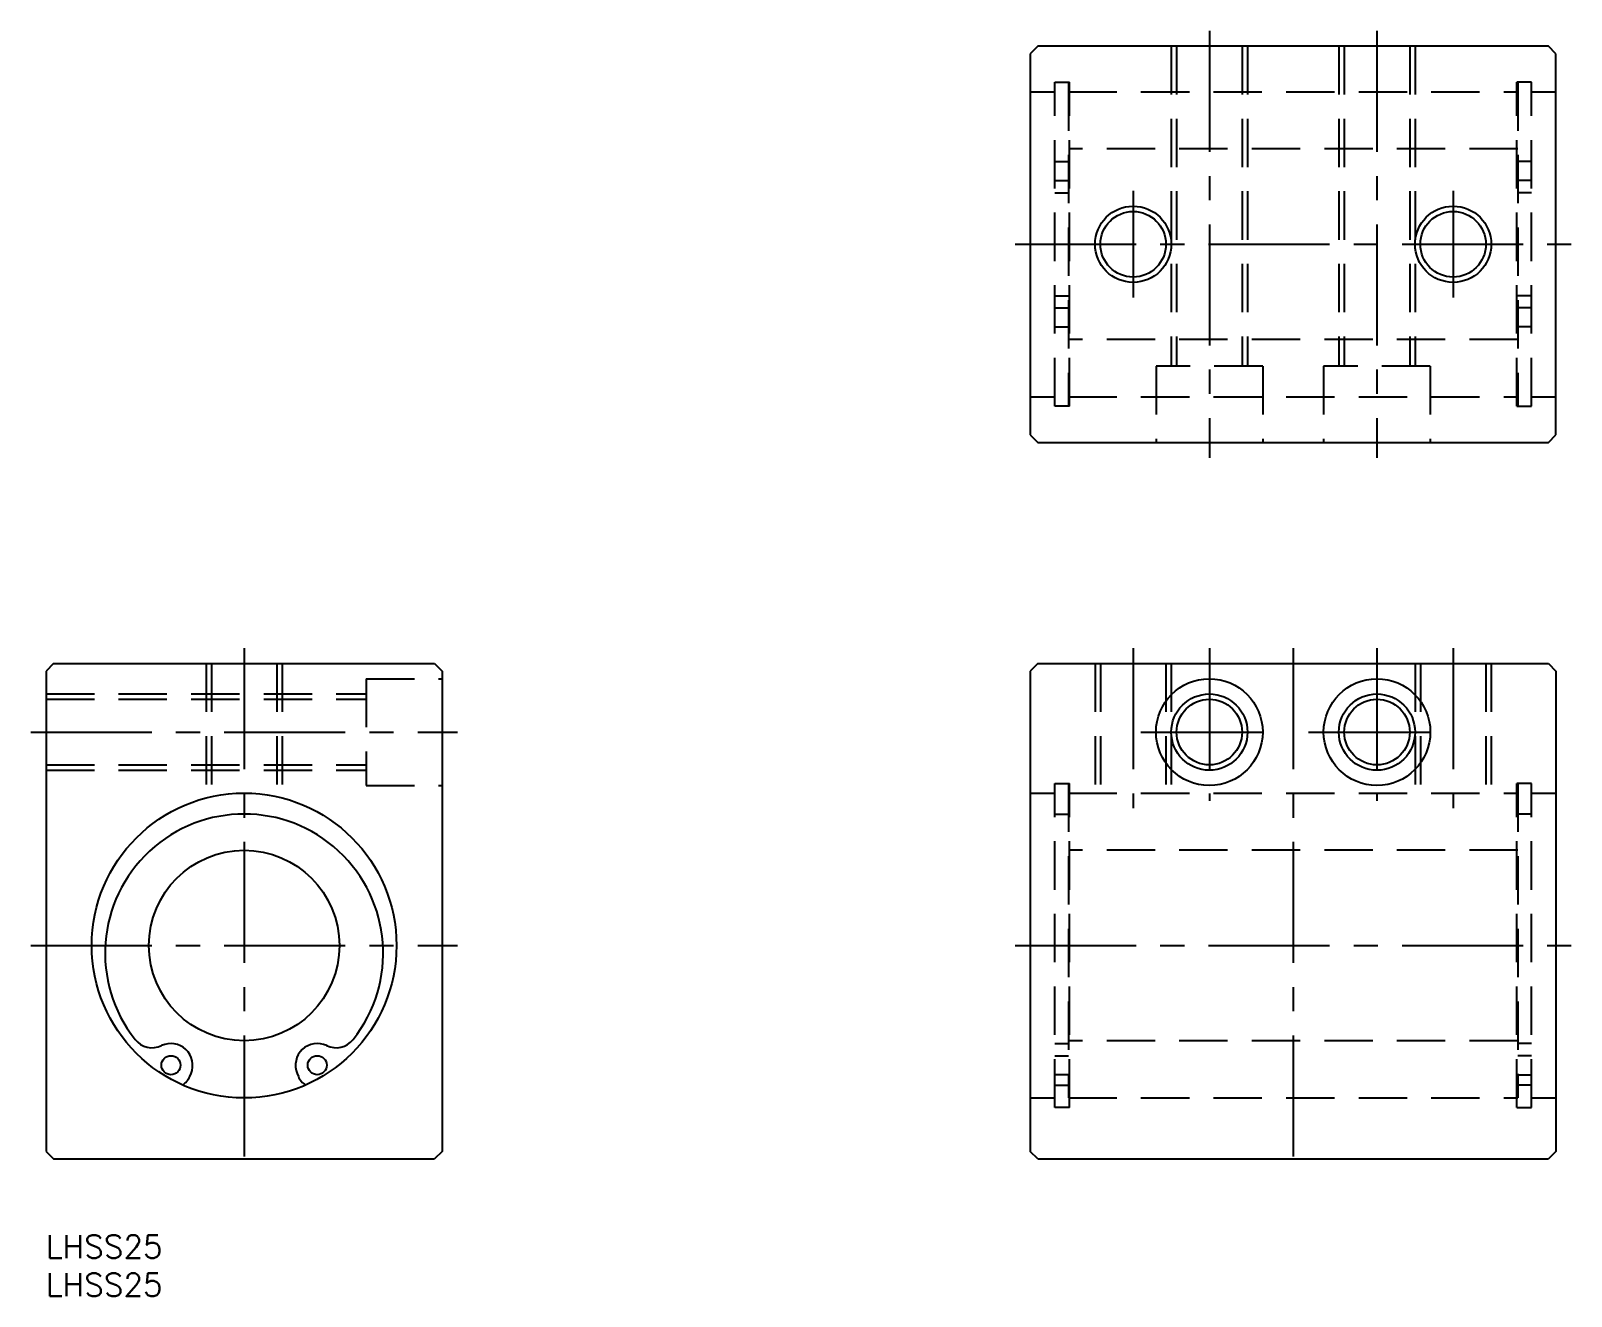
# Model space of a CAD drawing. Extents: x -2 to 200, y -8 to 158.
import ezdxf

# ---------------------------------------------------------------- set-up
doc = ezdxf.new("R2010")
doc.units = 0
doc.header["$LTSCALE"] = 0.5
doc.linetypes.add('CENTER', pattern=[50.8, 31.75, -6.35, 6.35, -6.35])
doc.linetypes.add('DASHED', pattern=[19.05, 12.7, -6.35])
for name, color, linetype in [('MSM_CENTER', 1, 'CENTER'), ('MSM_CONTINUOUS', 7, 'CONTINUOUS'), ('MSM_DASHED', 4, 'DASHED'), ('MSM_NARROW', 5, 'CONTINUOUS'), ('MSM_PART_NUMBER', 7, 'CONTINUOUS')]:
    doc.layers.add(name, color=color, linetype=linetype)
doc.styles.get("Standard").update_dxf_attribs({"font": 'txt.shx', "height": 3, "bigfont": 'bigfont.shx'})

# ---------------------------------------------------------------- blocks, each defined once
blk = doc.blocks.new('*U11')
at = {"layer": 'MSM_PART_NUMBER'}
blk.add_text('LHSS25', height=3, dxfattribs=at).set_placement((0, -3))
blk = doc.blocks.new('*U12')
at = {"layer": 'MSM_PART_NUMBER'}
blk.add_text('LHSS25', height=3, dxfattribs=at).set_placement((0, -8))

msp = doc.modelspace()

# ---------------------------------------------------------------- linework, layer by layer
at = {"layer": 'MSM_CENTER'}
for p, q in [((152.7, 158), (152.7, 102)), ((174.7, 158), (174.7, 102)), ((142.7, 137), (142.7, 123)), ((184.7, 137), (184.7, 123)), ((127.2, 130), (200.2, 130)), ((26, 77), (26, 8)), ((142.7, 77), (142.7, 56)), ((152.7, 77), (152.7, 57)), ((163.7, 77), (163.7, 8)), ((174.7, 77), (174.7, 57)), ((184.7, 77), (184.7, 56)), ((-2, 66), (54, 66)), ((143.7, 66), (161.7, 66)), ((165.7, 66), (183.7, 66)), ((-2, 38), (54, 38)), ((127.2, 38), (200.2, 38))]:
    msp.add_line(p, q, dxfattribs=at)
at = {"layer": 'MSM_CONTINUOUS'}
for p, q in [((130.2, 156), (129.2, 155)), ((197.2, 156), (130.2, 156)), ((198.2, 155), (197.2, 156)), ((129.2, 155), (129.2, 105)), ((198.2, 105), (198.2, 155)), ((129.2, 105), (130.2, 104)), ((130.2, 104), (197.2, 104)), ((197.2, 104), (198.2, 105)), ((1, 75), (0, 74)), ((1, 75), (51, 75)), ((51, 75), (52, 74)), ((130.2, 75), (129.2, 74)), ((130.2, 75), (197.2, 75)), ((197.2, 75), (198.2, 74)), ((0, 74), (0, 11)), ((52, 74), (52, 11)), ((129.2, 74), (129.2, 11)), ((198.2, 74), (198.2, 11)), ((52, 58.25), (52, 58.25)), ((52, 42.5), (52, 42.5)), ((18.88, 20.84), (19.03, 21.21)), ((32.97, 21.21), (33.12, 20.84)), ((0, 11), (1, 10)), ((52, 11), (51, 10)), ((130.2, 10), (129.2, 11)), ((198.2, 11), (197.2, 10)), ((1, 10), (51, 10)), ((130.2, 10), (197.2, 10))]:
    msp.add_line(p, q, dxfattribs=at)
for centre, radius in [((142.7, 130), 4.3), ((184.7, 130), 4.3), ((152.7, 66), 7), ((174.7, 66), 7), ((152.7, 66), 4.3), ((174.7, 66), 4.3), ((26, 38), 20), ((26, 38), 12.5), ((16.4, 22.3), 1.25), ((35.6, 22.3), 1.25)]:
    msp.add_circle(centre, radius, dxfattribs=at)
for centre, radius, start, end in [((26, 37), 18.25, 321.621, 218.379), ((13.93, 27.44), 2.85, 218.379, 295.7059), ((16.4, 22.3), 2.85, 337.4615, 115.7059), ((35.6, 22.3), 2.85, 64.2941, 202.5385), ((38.07, 27.44), 2.85, 244.2941, 321.621), ((16.57, 21.79), 2.5, 303.0556, 337.4615), ((35.43, 21.79), 2.5, 202.5385, 236.9444)]:
    msp.add_arc(centre, radius, start, end, dxfattribs=at)
at = {"layer": 'MSM_DASHED'}
for p, q in [((147.7, 156), (147.7, 114)), ((148.4, 156), (148.4, 114)), ((157, 156), (157, 114)), ((157.7, 156), (157.7, 114)), ((169.7, 156), (169.7, 114)), ((170.4, 156), (170.4, 114)), ((179, 156), (179, 114)), ((179.7, 156), (179.7, 114)), ((129.2, 150), (132.4, 150)), ((132.4, 108.75), (132.4, 151.25)), ((132.4, 151.25), (134.35, 151.25)), ((134.2, 151.25), (134.2, 108.75)), ((134.2, 150), (193.2, 150)), ((134.35, 108.75), (134.35, 151.25)), ((193.05, 108.75), (193.05, 151.25)), ((195, 151.25), (193.05, 151.25)), ((193.2, 151.25), (193.2, 108.75)), ((195, 108.75), (195, 151.25)), ((195, 150), (198.2, 150)), ((193.2, 142.5), (134.2, 142.5)), ((132.4, 140.85), (134.2, 140.85)), ((195, 140.85), (193.2, 140.85)), ((132.4, 138.35), (134.22, 138.35)), ((195, 138.35), (193.17, 138.35)), ((132.4, 136.75), (134.2, 136.75)), ((195, 136.75), (193.2, 136.75)), ((132.4, 123.25), (134.2, 123.25)), ((132.4, 121.65), (134.22, 121.65)), ((195, 121.65), (193.17, 121.65)), ((195, 123.25), (193.2, 123.25)), ((132.4, 119.15), (134.2, 119.15)), ((193.2, 117.5), (134.2, 117.5)), ((195, 119.15), (193.2, 119.15)), ((145.7, 114), (145.7, 104)), ((159.7, 114), (145.7, 114)), ((159.7, 114), (159.7, 104)), ((167.7, 114), (167.7, 104)), ((181.7, 114), (167.7, 114)), ((181.7, 114), (181.7, 104)), ((129.2, 110), (132.4, 110)), ((134.2, 110), (193.2, 110)), ((195, 110), (198.2, 110)), ((134.35, 108.75), (132.4, 108.75)), ((193.05, 108.75), (195, 108.75)), ((21, 75), (21, 57.36)), ((21.7, 75), (21.7, 57.53)), ((30.3, 75), (30.3, 57.53)), ((31, 75), (31, 57.36)), ((137.7, 75), (137.7, 58)), ((138.4, 75), (138.4, 58)), ((147, 75), (147, 58)), ((147.7, 75), (147.7, 58)), ((179.7, 75), (179.7, 58)), ((180.4, 75), (180.4, 58)), ((189, 75), (189, 58)), ((189.7, 75), (189.7, 58)), ((42, 73), (42, 59)), ((42, 73), (52, 73)), ((0, 71), (42, 71)), ((0, 70.3), (42, 70.3)), ((0, 61.7), (42, 61.7)), ((0, 61), (42, 61)), ((42, 59), (52, 59)), ((132.4, 16.75), (132.4, 59.25)), ((132.4, 59.25), (134.35, 59.25)), ((134.2, 59.25), (134.2, 18)), ((134.35, 16.75), (134.35, 59.25)), ((193.05, 16.75), (193.05, 59.25)), ((195, 59.25), (193.05, 59.25)), ((193.2, 59.25), (193.2, 18)), ((195, 16.75), (195, 59.25)), ((129.2, 58), (132.4, 58)), ((134.2, 58), (193.2, 58)), ((195, 58), (198.2, 58)), ((132.4, 55.25), (134.2, 55.25)), ((195, 55.25), (193.2, 55.25)), ((193.2, 50.5), (134.2, 50.5)), ((132.4, 25.15), (134.2, 25.15)), ((193.2, 25.5), (134.2, 25.5)), ((195, 25.15), (193.2, 25.15)), ((132.4, 23.55), (134.2, 23.55)), ((195, 23.55), (193.2, 23.55)), ((134.2, 21.05), (132.4, 21.05)), ((193.2, 21.05), (195, 21.05)), ((132.4, 19.7), (134.2, 19.7)), ((195, 19.7), (193.2, 19.7)), ((129.2, 18), (132.4, 18)), ((134.35, 16.75), (132.4, 16.75)), ((134.2, 18), (193.2, 18)), ((193.05, 16.75), (195, 16.75)), ((195, 18), (198.2, 18))]:
    msp.add_line(p, q, dxfattribs=at)
at = {"layer": 'MSM_NARROW'}
for centre in [(142.7, 130), (184.7, 130), (152.7, 66), (174.7, 66)]:
    msp.add_circle(centre, 5, dxfattribs=at)

# ---------------------------------------------------------------- block references
at = {"layer": 'MSM_CONTINUOUS'}
for name in ['*U11', '*U12']:
    msp.add_blockref(name, (0, 0), dxfattribs=at)

doc.saveas('drawing.dxf')
